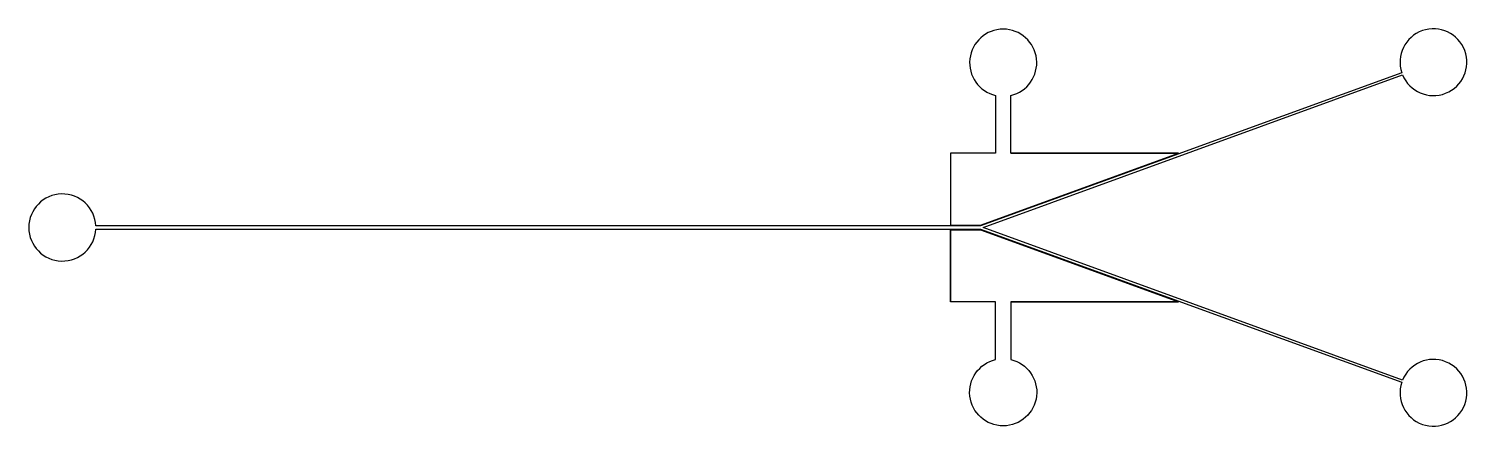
# Model space of a CAD drawing. Header units: inches. Extents: x -23.9 to 23.9, y -6.6 to 6.6.
import ezdxf

# ---------------------------------------------------------------- set-up
doc = ezdxf.new("R2010")
doc.units = ezdxf.units.IN
doc.header["$MEASUREMENT"] = 0

msp = doc.modelspace()

# ---------------------------------------------------------------- linework, layer by layer
msp.add_lwpolyline([(21.74, -5.071), (7.808, 0), (21.74, 5.071, 59.449846), (21.714, 5.141), (7.726, 0.05), (-21.66, 0.05, 44.577567), (-21.66, -0.05), (7.726, -0.05), (21.714, -5.141, 59.449846)], format="xyb", close=True)
for points in [[(8.726, 2.474), (14.304, 2.474), (8.726, 2.474), (8.726, 4.387, 8.806447), (8.226, 4.387), (8.226, 2.474), (6.726, 2.474), (6.726, 0.08), (7.726, 0.08), (14.304, 2.474)], [(8.726, -2.474), (14.304, -2.474), (8.726, -2.474), (8.726, -4.388, -8.806447), (8.226, -4.388), (8.226, -2.474), (6.726, -2.474), (6.726, -0.08), (6.726, -2.474), (6.726, -0.08), (7.726, -0.08), (14.304, -2.474)]]:
    msp.add_lwpolyline(points, format="xyb")

doc.saveas('drawing.dxf')
